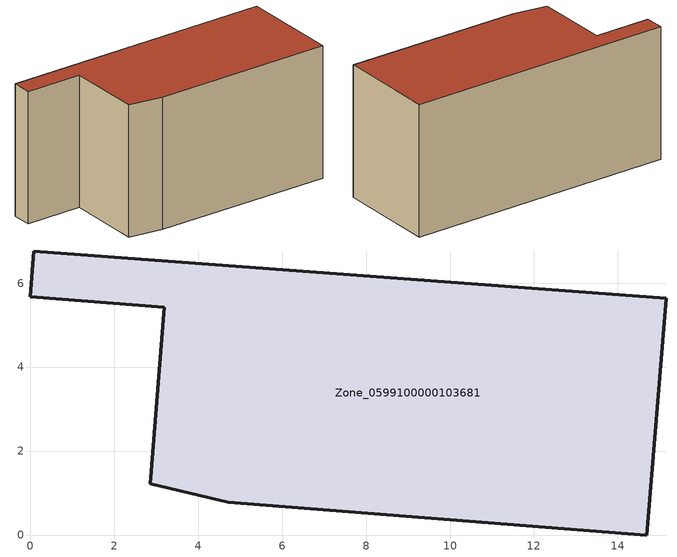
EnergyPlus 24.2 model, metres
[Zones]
Zone_0599100000103681
 floor ground (C_G): 4.72,0.78 2.86,1.22 3.19,5.43 0,5.68 0.09,6.76 15.15,5.64 14.69,0 z0.04
 wall outside (C_F): 15.15,5.64 0.09,6.76 0,5.68 3.19,5.43 2.86,1.22 4.72,0.78 14.69,0 15.15,5.64 z0.04:7.45
 roof outside (C_R): 2.86,1.22 4.72,0.78 14.69,0 15.15,5.64 0.09,6.76 0,5.68 3.19,5.43 z7.45
[BUILDING]
Pand.0599100000103681: North Axis=0; Terrain=City; Loads Convergence Tolerance Value=0.04; Temperature Convergence Tolerance Value=0.4; Solar Distribution=FullExterior; Maximum Number of Warmup Days=25; Minimum Number of Warmup Days=1
[Site:Location]
Rotterdam.The.Hague.AP_ZH_NLD Design_Conditions: Latitude=51.96; Longitude=4.45; Time Zone=1; Elevation=-4.5
[SITE:GROUNDTEMPERATURE:BUILDINGSURFACE]
18, 18, 18, 18, 18, 18, 18, 18, 18, 18, 18, 18
[MATERIAL] Thermal Absorptance=0.9; Solar Absorptance=0.7; Visible Absorptance=0.7
Name | Roughness | Thickness | Conductivity | Density | Specific Heat
G.TC.1975-1991 | MediumSmooth | 0.15 | 0.288461 | 540 | 1210
F.TC.1975-1991 | Rough | 0.3 | 0.230769 | 1920 | 840
R.TC.1975-1991 | MediumRough | 0.2 | 0.153846 | 1500 | 1000
[CONSTRUCTION]
C_G: G.TC.1975-1991
C_F: F.TC.1975-1991
C_R: R.TC.1975-1991
[ZONE]
Zone_0599100000103681: Type=1; Multiplier=1; Ceiling Height=Autocalculate; Volume=Autocalculate; Floor Area=autocalculate; Part of Total Floor Area=Yes
[ZONEINFILTRATION:DESIGNFLOWRATE]
Infil_Zone_0599100000103681: Zone or ZoneList or Space or SpaceList=Zone_0599100000103681; Schedule=AlwaysOn; Design Flow Rate Calculation Method=Flow/Area; Flow Rate per Floor Area=0.003; Constant Term Coefficient=1; Temperature Term Coefficient=0; Velocity Term Coefficient=0; Velocity Squared Term Coefficient=0
[HVACTEMPLATE:ZONE:IDEALLOADSAIRSYSTEM]
Zone_0599100000103681: Maximum Heating Supply Air Temperature=50; Minimum Cooling Supply Air Temperature=13; Maximum Heating Supply Air Humidity Ratio=0.0156; Minimum Cooling Supply Air Humidity Ratio=0.0077; Heating Limit=NoLimit; Cooling Limit=NoLimit; Dehumidification Control Type=ConstantSensibleHeatRatio; Cooling Sensible Heat Ratio=0.7; Dehumidification Setpoint=60; Humidification Control Type=None; Humidification Setpoint=30; Outdoor Air Method=None; Outdoor Air Flow Rate per Person=0.00944; Outdoor Air Flow Rate per Zone Floor Area=0; Outdoor Air Flow Rate per Zone=0; Demand Controlled Ventilation Type=None; Outdoor Air Economizer Type=NoEconomizer; Heat Recovery Type=None; Sensible Heat Recovery Effectiveness=0.7; Latent Heat Recovery Effectiveness=0.65
[ZONECONTROL:THERMOSTAT]
ThermostatControl_Zone_0599100000103681: Zone or ZoneList=Zone_0599100000103681; Control Type Schedule=DualSetpointControlType; Control 1=Thermostat_Zone_0599100000103681; Temperature Difference Between Cutout And Setpoint=0
[THERMOSTATSETPOINT:DUALSETPOINT]
Thermostat_Zone_0599100000103681: Heating Setpoint Temperature Schedule=HeatingSetpoint_Zone_0599100000103681; Cooling Setpoint Temperature Schedule=CoolingSetpoint_Zone_0599100000103681
[SCHEDULE:COMPACT]
HeatingSetpoint_Zone_0599100000103681: Through: 12/31, For: AllDays, Until: 24:00, 21
CoolingSetpoint_Zone_0599100000103681: Through: 12/31, For: AllDays, Until: 24:00, 24
DualSetpointControlType: Through: 12/31, For: AllDays, Until: 24:00, 4
AlwaysOn: Through: 12/31, For: AllDays, Until: 24:00, 1
